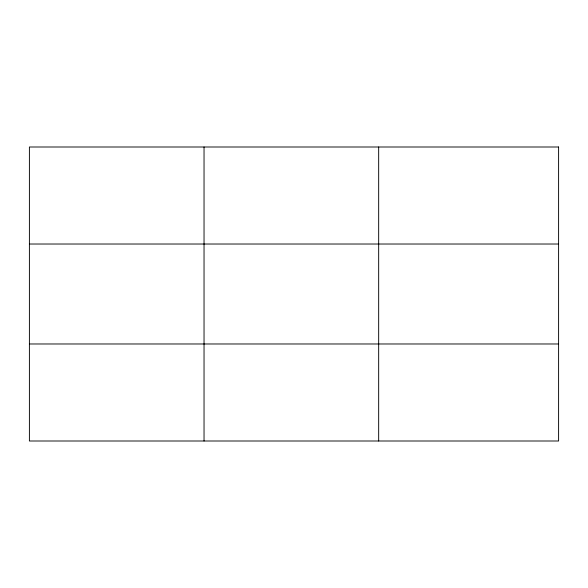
<?xml version="1.0" encoding="UTF-8"?>
<svg xmlns="http://www.w3.org/2000/svg" width="588" height="588" viewBox="0 0 588 588"><rect width="100%" height="100%" fill="white"/><g stroke="black" fill="none" stroke-linecap="round" stroke-linejoin="round"><path stroke-width="0.88" d="M204.036 441L204.036 147M29.4 244.02L558.6 244.02M29.4 343.98L558.6 343.98M378.672 147L378.672 441M558.6 147L29.4 147L29.4 441L558.6 441L558.6 147"/></g></svg>
